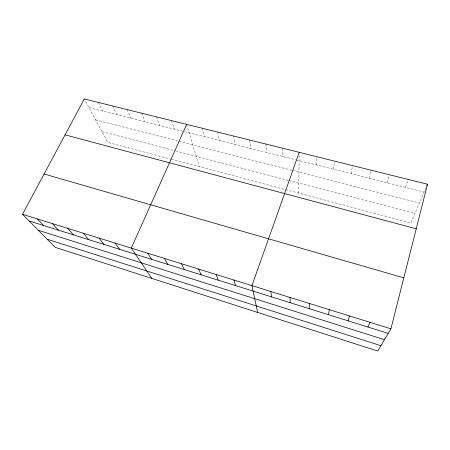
<?xml version="1.0" encoding="UTF-8"?>
<svg xmlns="http://www.w3.org/2000/svg" width="450" height="450" viewBox="0 0 450 450"><rect width="100%" height="100%" fill="white"/><g stroke="black" fill="none" stroke-linecap="round" stroke-linejoin="round"><path stroke-width="0.34" stroke-dasharray="2.25 1.69" d="M298.744 193.14L299.166 155.779M316.198 164.891L316.721 156.696M333.529 169.256L334.496 161.111M351.118 173.689L352.541 165.594M368.961 178.189L370.856 170.145M387.067 182.751L389.452 174.769M405.45 187.38L408.33 179.46M425.931 187.852L410.782 222.913L172.35 159.547M89.016 107.64L295.706 159.727M296.387 159.896L424.103 192.083M95.608 119.852L178.341 141.103M178.993 141.272L291.752 170.229M292.404 170.398L419.383 203.012M101.976 131.642L174.988 150.733M175.646 150.907L288.259 180.36M288.923 180.534L414.861 213.469M171.686 159.373L107.775 142.386L84.319 98.938M98.37 102.431L102.786 111.111M112.601 105.969L116.724 114.626M127.024 109.552L130.849 118.181M141.638 113.186L145.153 121.787M156.448 116.865L159.643 125.438M171.456 120.594L174.324 129.139M186.666 124.374L199.26 166.697M202.089 128.205L204.278 136.688M217.716 132.092L219.549 140.535M233.567 136.029L235.035 144.439M249.632 140.023L250.729 148.393M265.922 144.067L266.636 152.404M282.448 148.174L282.763 156.465"/><path stroke-width="0.67" d="M309.156 308.644L309.544 303.531M328.438 314.679L329.377 309.696M390.915 328.826L427.5 184.224L84.319 98.938L22.5 214.301L55.215 247.343L377.736 351.062L390.915 328.826L22.5 214.301M348.036 320.816L349.549 315.968M299.205 152.342L251.949 285.626L257.653 312.446M426.718 186.036L427.5 184.224M367.959 327.049L370.058 322.341M186.666 124.374L131.276 248.119L151.841 278.421M65.07 134.854L416.222 228.803M44.089 174.015L403.813 277.858M29.104 220.972L388.209 333.394M38.329 230.287L384.469 339.699M47.182 239.231L380.919 345.69M37.378 218.931L43.667 225.534M52.47 223.622L58.432 230.153M67.776 228.381L73.401 234.844M83.306 233.207L88.582 239.597M99.062 238.101L103.984 244.417M115.048 243.073L119.604 249.306M147.741 253.237L151.526 259.296M164.458 258.429L167.833 264.403M181.423 263.706L184.388 269.584M198.653 269.061L201.184 274.843M216.146 274.5L218.239 280.181M233.91 280.018L235.541 285.598M270.838 291.499L271.502 296.854M290.031 297.467L290.177 302.704"/></g></svg>
